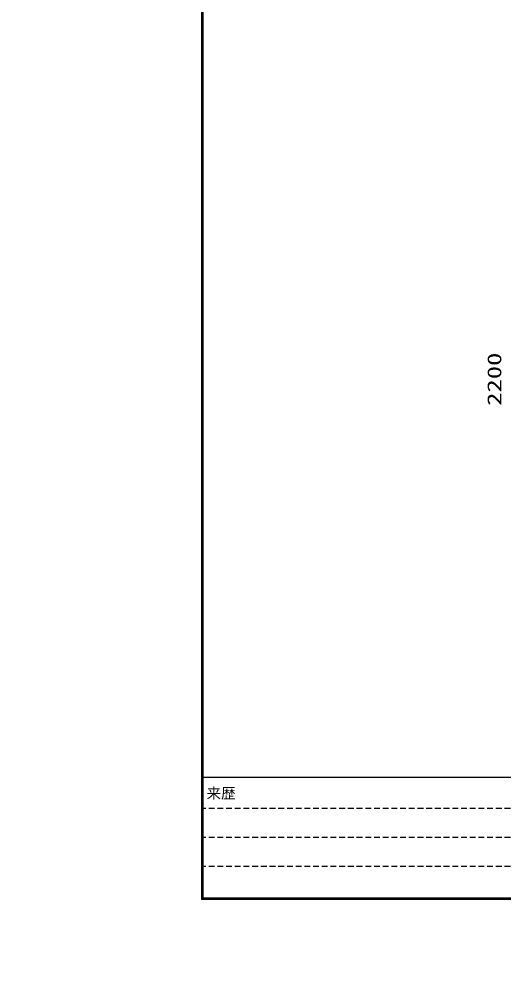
# Model space of a CAD drawing. Units: millimetres, scale not verified. Extents: x -10044 to 7274, y -6719 to 5358.
# Drawn here: x -10044 to -7037, y -6719 to -768 of the extents above; entities that cross this region are included whole.
import ezdxf
from ezdxf.enums import TextEntityAlignment as Align

# ---------------------------------------------------------------- set-up
doc = ezdxf.new("R2010")
doc.units = ezdxf.units.MM
doc.header["$LTSCALE"] = 30
doc.linetypes.add('DASHED1', pattern=[1.8, 1.2, -0.6])
for name, color, linetype, lineweight in [('0-0_KUTAI', 4, 'Continuous', 25), ('0-6_SUNPO', 7, 'Continuous', 25), ('0-7_07', 7, 'Continuous', 25)]:
    doc.layers.add(name, color=color, linetype=linetype, lineweight=lineweight)
doc.styles.add('MS Gothic', font='')
doc.styles.add('ＭＳ ゴシック', font='')
doc.styles.get('MS Gothic').set_extended_font_data('MS Gothic')
doc.styles.get('ＭＳ ゴシック').set_extended_font_data('MS Gothic')

msp = doc.modelspace()

# ---------------------------------------------------------------- linework, layer by layer
at = {"layer": '0-0_KUTAI', "color": 7}
msp.add_solid([(-10044.47, -6719.41), (-10044.47, -6719.41), (-10044.47, -6719.41)], dxfattribs=at)
at = {"layer": '0-0_KUTAI'}
msp.add_solid([(-10044.47, -6719.41), (-10044.47, -6719.41), (-10044.47, -6719.41)], dxfattribs=at)
at = {"layer": '0-7_07'}
for p, q in [((-8912.87, 5357.99), (-8912.87, -6226.81)), ((-8912.27, 5357.39), (-8912.27, -6226.21)), ((-8911.67, 5356.79), (-8911.67, -6225.61)), ((-8911.07, 5356.19), (-8911.07, -6225.01)), ((-8910.47, 5355.59), (-8910.47, -6224.41)), ((-8909.87, 5354.99), (-8909.87, -6223.81)), ((-8909.27, 5354.39), (-8909.27, -6223.21)), ((-8908.67, 5353.79), (-8908.67, -6222.61)), ((-8908.07, 5353.19), (-8908.07, -6222.01)), ((-8907.47, 5352.59), (-8907.47, -6221.41)), ((-8906.87, 5351.99), (-8906.87, -6220.81)), ((-8906.27, 5351.39), (-8906.27, -6220.21)), ((-8905.67, 5350.79), (-8905.67, -6219.61)), ((-8905.07, 5350.19), (-8905.07, -6219.01)), ((-8904.47, 5349.59), (-8904.47, -6218.41)), ((-8904.47, -5468.41), (7265.53, -5468.41)), ((7273.93, -6226.81), (-8912.87, -6226.81)), ((7273.33, -6226.21), (-8912.27, -6226.21)), ((7272.73, -6225.61), (-8911.67, -6225.61)), ((7272.13, -6225.01), (-8911.07, -6225.01)), ((7271.53, -6224.41), (-8910.47, -6224.41)), ((7270.93, -6223.81), (-8909.87, -6223.81)), ((7270.33, -6223.21), (-8909.27, -6223.21)), ((7269.73, -6222.61), (-8908.67, -6222.61)), ((7269.13, -6222.01), (-8908.07, -6222.01)), ((7268.53, -6221.41), (-8907.47, -6221.41)), ((7267.93, -6220.81), (-8906.87, -6220.81)), ((7267.33, -6220.21), (-8906.27, -6220.21)), ((7266.73, -6219.61), (-8905.67, -6219.61)), ((7266.13, -6219.01), (-8905.07, -6219.01)), ((-8904.47, -6218.41), (7265.53, -6218.41))]:
    msp.add_line(p, q, dxfattribs=at)
at = {"layer": '0-7_07', "linetype": 'DASHED1'}
for p, q in [((-894.47, -5663.41), (-8904.47, -5663.41)), ((-894.47, -5843.41), (-8904.47, -5843.41)), ((-894.47, -6023.41), (-8904.47, -6023.41))]:
    msp.add_line(p, q, dxfattribs=at)

# ---------------------------------------------------------------- texts
at = {"layer": '0-6_SUNPO', "color": 3, "style": 'ＭＳ ゴシック', "width": 1.4}
msp.add_text('2200', height=86.59, rotation=90, dxfattribs=at).set_placement((-7026.74, -3165.86), align=Align.BOTTOM_LEFT)
at = {"layer": '0-7_07', "style": 'MS Gothic'}
msp.add_text('来歴', height=65.98, dxfattribs=at).set_placement((-8881.45, -5621.95), align=Align.BOTTOM_LEFT)

doc.saveas('drawing.dxf')
